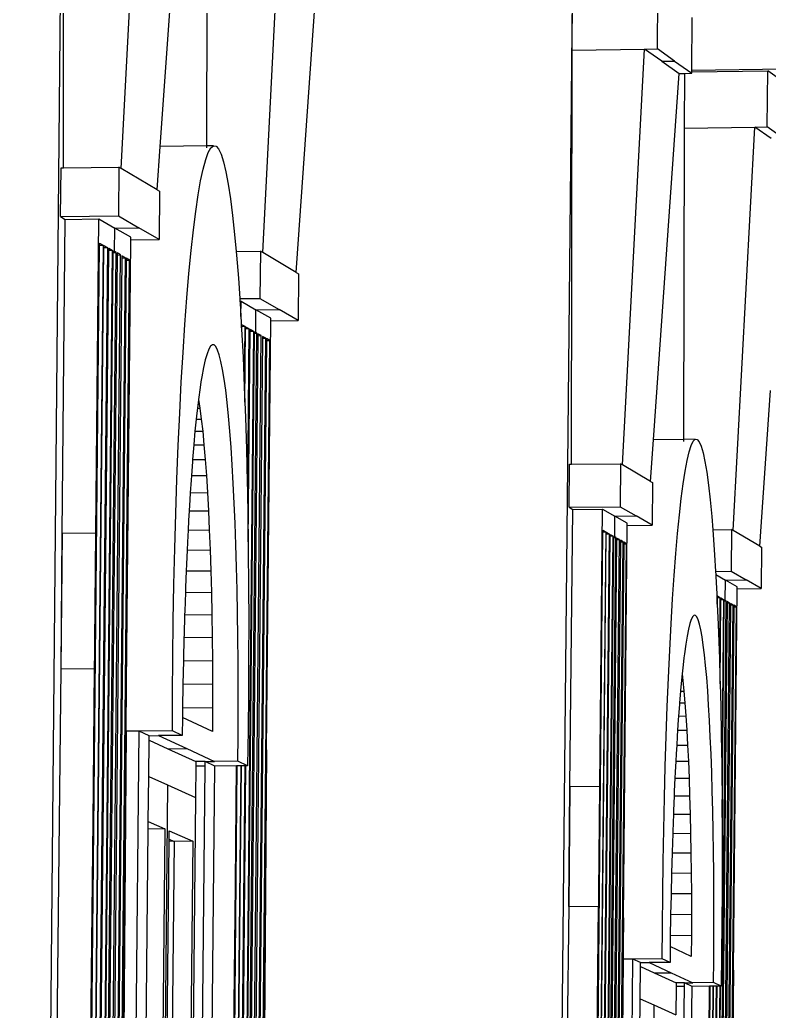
# Model space of a CAD drawing. Extents: x -106 to 80, y -44 to 65.
# Drawn here: x 71.342 to 74.613, y 14.788 to 19.117 of the extents above; entities that cross this region are included whole.
import ezdxf

# ---------------------------------------------------------------- set-up
doc = ezdxf.new("R2010")
doc.units = 0
doc.layers.get('0').update_dxf_attribs({"linetype": 'CONTINUOUS'})

msp = doc.modelspace()

# ---------------------------------------------------------------- linework, layer by layer
for p, q in [((71.3415, 0.549), (71.5346, 20.8057)), ((71.7843, 18.4673), (71.8903, 20.5247)), ((71.5324, 18.4704), (71.5329, 20.5192)), ((71.9547, 18.564), (72.0832, 20.3888)), ((72.4019, 18.1008), (72.5052, 20.0898)), ((72.1584, 18.5667), (72.1594, 20.0846)), ((72.5488, 18.014), (72.6767, 19.836)), ((73.5786, 1.3475), (73.7545, 19.2378)), ((73.7528, 18.9849), (73.7553, 19.2372)), ((74.1251, 18.99), (74.1276, 19.2425)), ((74.2753, 18.897), (74.2776, 19.1266)), ((73.7499, 17.1764), (73.7528, 18.9849)), ((73.7528, 18.9849), (74.0692, 18.9892)), ((73.9729, 17.174), (74.0692, 18.9892)), ((74.0692, 18.9892), (74.1251, 18.99)), ((74.1449, 18.9359), (74.0692, 18.9892)), ((74.2005, 18.9367), (74.1251, 18.99)), ((74.1449, 18.9359), (74.2005, 18.9367)), ((74.1449, 18.9359), (74.2198, 18.8831)), ((74.2005, 18.9367), (74.2752, 18.8839)), ((74.1082, 17.2833), (74.2198, 18.8831)), ((74.2198, 18.8831), (74.2456, 18.8834)), ((74.2432, 18.6445), (74.2456, 18.8834)), ((74.2456, 18.8834), (74.2752, 18.8839)), ((74.2752, 18.8898), (74.2753, 18.897)), ((74.2752, 18.8898), (74.6072, 18.8944)), ((74.2752, 18.8839), (74.2752, 18.8898)), ((74.2753, 18.897), (74.6881, 18.9026)), ((74.6048, 18.6493), (74.6072, 18.8944)), ((74.6783, 18.843), (74.6072, 18.8944)), ((74.2406, 17.2848), (74.2432, 18.6445)), ((74.2432, 18.6445), (74.5506, 18.6486)), ((74.4565, 16.8868), (74.5506, 18.6486)), ((74.5506, 18.6486), (74.6048, 18.6493)), ((74.6219, 18.5983), (74.5506, 18.6486)), ((74.6759, 18.5991), (74.6048, 18.6493)), ((71.9413, 18.3745), (71.9547, 18.564)), ((72.1584, 18.5667), (71.9547, 18.564)), ((72.1533, 18.5069), (72.1645, 18.5377)), ((72.187, 18.5671), (72.1584, 18.5667)), ((72.1584, 18.5575), (72.1584, 18.5667)), ((72.1645, 18.5377), (72.1758, 18.5577)), ((72.1758, 18.5577), (72.187, 18.5671)), ((72.187, 18.5671), (72.1982, 18.5657)), ((72.1982, 18.5657), (72.2093, 18.5535)), ((72.2093, 18.5535), (72.2202, 18.5307)), ((72.2202, 18.5307), (72.2309, 18.4974)), ((72.1421, 18.4657), (72.1533, 18.5069)), ((72.2309, 18.4974), (72.2413, 18.4537)), ((71.5197, 18.2576), (71.5217, 18.4703)), ((71.5217, 18.4703), (71.5324, 18.4704)), ((71.5324, 18.4704), (71.7737, 18.4736)), ((71.7737, 18.4736), (71.7717, 18.2609)), ((71.7843, 18.4673), (71.7737, 18.4736)), ((71.9413, 18.3745), (71.7843, 18.4673)), ((72.1311, 18.4141), (72.1421, 18.4657)), ((72.2413, 18.4537), (72.2514, 18.3999)), ((72.1203, 18.3523), (72.1311, 18.4141)), ((72.2514, 18.3999), (72.2612, 18.3361)), ((71.9413, 18.3745), (71.9517, 18.3684)), ((71.9517, 18.3684), (71.9497, 18.1577)), ((72.1097, 18.2807), (72.1203, 18.3523)), ((72.2612, 18.3361), (72.2706, 18.2628)), ((72.0995, 18.1995), (72.1097, 18.2807)), ((71.5197, 18.2576), (71.7717, 18.2609)), ((71.5197, 18.2576), (71.5401, 18.2459)), ((71.5271, 16.875), (71.5401, 18.2459)), ((71.5401, 18.2459), (71.687, 18.2478)), ((71.6739, 16.8767), (71.687, 18.2478)), ((71.687, 18.2478), (71.7566, 18.2077)), ((71.7717, 18.2609), (71.8611, 18.2091)), ((72.2706, 18.2628), (72.2795, 18.1803)), ((71.7556, 18.1049), (71.7566, 18.2077)), ((71.7566, 18.2077), (71.8611, 18.2091)), ((71.8256, 18.1679), (71.7566, 18.2077)), ((71.9497, 18.1577), (71.8611, 18.2091)), ((72.0895, 18.1091), (72.0995, 18.1995)), ((71.6895, 18.1335), (71.6896, 18.1425)), ((71.6896, 18.1425), (71.7051, 18.1337)), ((71.807, 16.2188), (71.8255, 18.1482)), ((71.8255, 18.1562), (71.8256, 18.1679)), ((71.8255, 18.1482), (71.8263, 18.1562)), ((71.8255, 18.1562), (71.8263, 18.1562)), ((71.8255, 18.1482), (71.8255, 18.1562)), ((71.8263, 18.1562), (71.9497, 18.1577)), ((72.2795, 18.1803), (72.2864, 18.1053)), ((71.5835, 7.0342), (71.6895, 18.1335)), ((71.7051, 18.1337), (71.599, 7.0342)), ((71.6022, 7.0346), (71.7082, 18.1228)), ((71.7238, 18.123), (71.6178, 7.0346)), ((71.6238, 7.035), (71.7297, 18.1106)), ((71.7452, 18.1108), (71.6393, 7.035)), ((71.6437, 7.0353), (71.7496, 18.1014)), ((71.6556, 7.0353), (71.7615, 18.1015)), ((71.6895, 18.1335), (71.7051, 18.1337)), ((71.7082, 18.1228), (71.7083, 18.1319)), ((71.7082, 18.1228), (71.7238, 18.123)), ((71.7083, 18.1319), (71.7238, 18.123)), ((71.7297, 18.1106), (71.7298, 18.1196)), ((71.7297, 18.1106), (71.7452, 18.1108)), ((71.7298, 18.1196), (71.7452, 18.1108)), ((71.7496, 18.1048), (71.7497, 18.1083)), ((71.7496, 18.1048), (71.7556, 18.1049)), ((71.7496, 18.1014), (71.7496, 18.1048)), ((71.7496, 18.1014), (71.7615, 18.1015)), ((71.7497, 18.1083), (71.7556, 18.1049)), ((71.7615, 18.1015), (71.7556, 18.1049)), ((71.766, 18.099), (71.7659, 18.09)), ((71.7813, 18.0902), (71.766, 18.099)), ((72.08, 18.0099), (72.0895, 18.1091)), ((72.2864, 18.1053), (72.392, 18.1066)), ((72.2864, 18.1053), (72.2879, 18.0889)), ((72.392, 18.1066), (72.39, 17.9009)), ((72.4019, 18.1008), (72.392, 18.1066)), ((72.5488, 18.014), (72.4019, 18.1008)), ((71.7659, 18.09), (71.6601, 7.0357)), ((71.6755, 7.0357), (71.7813, 18.0902)), ((71.7872, 18.0779), (71.6815, 7.0361)), ((71.6969, 7.0361), (71.8026, 18.0781)), ((71.8057, 18.0673), (71.7001, 7.0365)), ((71.7155, 7.0364), (71.8211, 18.0675)), ((71.7659, 18.09), (71.7813, 18.0902)), ((71.7873, 18.0868), (71.7872, 18.0779)), ((71.7872, 18.0779), (71.8026, 18.0781)), ((71.8026, 18.0781), (71.7873, 18.0868)), ((71.8058, 18.0763), (71.8057, 18.0673)), ((71.8057, 18.0673), (71.8211, 18.0675)), ((71.8211, 18.0675), (71.8058, 18.0763)), ((72.2879, 18.0889), (72.2958, 17.9892)), ((72.0708, 17.9024), (72.08, 18.0099)), ((72.5488, 18.014), (72.5585, 18.0082)), ((72.2958, 17.9892), (72.3019, 17.8998)), ((72.5585, 18.0082), (72.5565, 17.8045)), ((72.0622, 17.787), (72.0708, 17.9024)), ((72.3019, 17.8998), (72.39, 17.9009)), ((72.3019, 17.8998), (72.3027, 17.8887)), ((72.3027, 17.8887), (72.3074, 17.8887)), ((72.3027, 17.8887), (72.3032, 17.8814)), ((72.3032, 17.8814), (72.3067, 17.8214)), ((72.3067, 17.8214), (72.3074, 17.8887)), ((72.3074, 17.8887), (72.3725, 17.8512)), ((72.39, 17.9009), (72.4736, 17.8525)), ((72.3715, 17.7518), (72.3725, 17.8512)), ((72.3725, 17.8512), (72.4736, 17.8525)), ((72.4371, 17.814), (72.3725, 17.8512)), ((72.5565, 17.8045), (72.4736, 17.8525)), ((72.3067, 17.8214), (72.3097, 17.7714)), ((72.4189, 15.9287), (72.437, 17.803)), ((72.437, 17.803), (72.4371, 17.814)), ((72.437, 17.803), (72.5565, 17.8045)), ((72.0541, 17.6643), (72.0622, 17.787)), ((72.3618, 17.7573), (72.3008, 11.4394)), ((72.3097, 17.7785), (72.3098, 17.787)), ((72.3097, 17.7785), (72.3243, 17.7787)), ((72.3097, 17.7714), (72.3097, 17.7785)), ((72.3097, 17.7714), (72.31, 17.7662)), ((72.3098, 17.787), (72.3243, 17.7787)), ((72.31, 17.7662), (72.3161, 17.644)), ((72.3243, 17.7787), (72.3217, 17.5131)), ((72.3241, 17.4473), (72.3272, 17.7686)), ((72.3272, 17.7686), (72.3273, 17.777)), ((72.3272, 17.7686), (72.3418, 17.7687)), ((72.3273, 17.777), (72.3418, 17.7687)), ((72.3418, 17.7687), (72.3349, 17.057)), ((72.3384, 16.8374), (72.3473, 17.7571)), ((72.3473, 17.7656), (72.3618, 17.7573)), ((72.3473, 17.7571), (72.3473, 17.7656)), ((72.3473, 17.7571), (72.3618, 17.7573)), ((72.3659, 17.7517), (72.366, 17.7549)), ((72.3659, 17.7517), (72.3715, 17.7518)), ((72.3659, 17.7485), (72.3659, 17.7517)), ((72.366, 17.7549), (72.3715, 17.7518)), ((72.377, 17.7486), (72.3715, 17.7518)), ((72.305, 11.4385), (72.3659, 17.7485)), ((72.3161, 11.436), (72.377, 17.7486)), ((72.3811, 17.7379), (72.3203, 11.4351)), ((72.3347, 11.4319), (72.3956, 17.738)), ((72.401, 17.7265), (72.3403, 11.4306)), ((72.3547, 11.4274), (72.4155, 17.7267)), ((72.4184, 17.7166), (72.3576, 11.4268)), ((72.3659, 17.7485), (72.377, 17.7486)), ((72.372, 11.4236), (72.4328, 17.7168)), ((72.3812, 17.7462), (72.3811, 17.7379)), ((72.3811, 17.7379), (72.3956, 17.738)), ((72.3956, 17.738), (72.3812, 17.7462)), ((72.4011, 17.7349), (72.401, 17.7265)), ((72.401, 17.7265), (72.4155, 17.7267)), ((72.4155, 17.7267), (72.4011, 17.7349)), ((72.4328, 17.7168), (72.4184, 17.725)), ((72.4184, 17.725), (72.4184, 17.7166)), ((72.4184, 17.7166), (72.4328, 17.7168)), ((72.0465, 17.5348), (72.0541, 17.6643)), ((72.1666, 17.6793), (72.1588, 17.6592)), ((72.1743, 17.6924), (72.1666, 17.6793)), ((72.1821, 17.6986), (72.1743, 17.6924)), ((72.1899, 17.6978), (72.1821, 17.6986)), ((72.1975, 17.69), (72.1899, 17.6978)), ((72.2051, 17.6752), (72.1975, 17.69)), ((72.2125, 17.6535), (72.2051, 17.6752)), ((72.1511, 17.6322), (72.1434, 17.5985)), ((72.1588, 17.6592), (72.1511, 17.6322)), ((72.2198, 17.6251), (72.2125, 17.6535)), ((72.2269, 17.59), (72.2198, 17.6251)), ((72.3161, 17.644), (72.3217, 17.5155)), ((72.1434, 17.5985), (72.1359, 17.5582)), ((72.2337, 17.5484), (72.2269, 17.59)), ((72.0395, 17.3992), (72.0465, 17.5348)), ((72.1325, 17.5369), (72.1285, 17.5113)), ((72.1359, 17.5582), (72.1325, 17.5369)), ((72.2403, 17.5004), (72.2337, 17.5484)), ((72.1285, 17.5113), (72.1215, 17.4593)), ((72.2466, 17.4463), (72.2403, 17.5004)), ((72.3217, 17.5155), (72.3217, 17.5131)), ((72.3217, 17.5131), (72.3241, 17.4473)), ((74.5721, 16.8186), (74.6195, 17.4989)), ((72.1213, 17.4582), (72.1169, 17.4208)), ((72.1215, 17.4593), (72.1213, 17.4582)), ((72.1215, 17.4593), (72.1276, 17.421)), ((72.2527, 17.3864), (72.2466, 17.4463)), ((72.3241, 17.4473), (72.3265, 17.3811)), ((72.1169, 17.4208), (72.1143, 17.399)), ((72.1169, 17.4208), (72.1276, 17.421)), ((72.1276, 17.421), (72.1339, 17.3738)), ((72.0331, 17.2581), (72.0395, 17.3992)), ((72.1117, 17.3736), (72.1076, 17.3339)), ((72.1143, 17.399), (72.1117, 17.3736)), ((72.1117, 17.3736), (72.1339, 17.3738)), ((72.1339, 17.3738), (72.1399, 17.3207)), ((72.2584, 17.3207), (72.2527, 17.3864)), ((72.3265, 17.3811), (72.3307, 17.2416)), ((72.1063, 17.3203), (72.1011, 17.2632)), ((72.1076, 17.3339), (72.1063, 17.3203)), ((72.1063, 17.3203), (72.1399, 17.3207)), ((72.1399, 17.3207), (72.1456, 17.2617)), ((72.2637, 17.2496), (72.2584, 17.3207)), ((74.0955, 17.1016), (74.1082, 17.2833)), ((74.2406, 17.2848), (74.1082, 17.2833)), ((74.2904, 17.2854), (74.2406, 17.2848)), ((74.2406, 17.276), (74.2406, 17.2848)), ((74.2727, 17.258), (74.2816, 17.2765)), ((74.2816, 17.2765), (74.2904, 17.2854)), ((74.2904, 17.2854), (74.2992, 17.2849)), ((74.2992, 17.2849), (74.3079, 17.2748)), ((74.3079, 17.2748), (74.3164, 17.2553)), ((72.0274, 17.112), (72.0331, 17.2581)), ((72.1009, 17.2612), (72.0956, 17.1966)), ((72.1011, 17.2632), (72.1009, 17.2612)), ((72.1009, 17.2612), (72.1456, 17.2617)), ((72.1456, 17.2617), (72.151, 17.1972)), ((72.2687, 17.1734), (72.2637, 17.2496)), ((72.3307, 17.2416), (72.3341, 17.0975)), ((74.2551, 17.193), (74.2639, 17.2302)), ((74.2639, 17.2302), (74.2727, 17.258)), ((74.3164, 17.2553), (74.3247, 17.2265)), ((72.0949, 17.1873), (72.0904, 17.1268)), ((72.0956, 17.1966), (72.0949, 17.1873)), ((72.0956, 17.1966), (72.151, 17.1972)), ((72.151, 17.1972), (72.156, 17.1275)), ((74.2464, 17.1467), (74.2551, 17.193)), ((74.3247, 17.2265), (74.3329, 17.1884)), ((74.3329, 17.1884), (74.3407, 17.1414)), ((72.2733, 17.0925), (72.2687, 17.1734)), ((73.7397, 16.9886), (73.7415, 17.1763)), ((73.7415, 17.1763), (73.7499, 17.1764)), ((73.7499, 17.1764), (73.9647, 17.1789)), ((73.9647, 17.1789), (73.9628, 16.9911)), ((73.9729, 17.174), (73.9647, 17.1789)), ((74.0955, 17.1016), (73.9729, 17.174)), ((74.2378, 17.0914), (74.2464, 17.1467)), ((72.0223, 16.9618), (72.0274, 17.112)), ((72.089, 17.1063), (72.0854, 17.052)), ((72.0904, 17.1268), (72.089, 17.1063)), ((72.0904, 17.1268), (72.156, 17.1275)), ((72.156, 17.1275), (72.1606, 17.0529)), ((74.0955, 17.1016), (74.1036, 17.0968)), ((74.3407, 17.1414), (74.3483, 17.0856)), ((72.2775, 17.007), (72.2733, 17.0925)), ((72.3341, 17.0975), (72.3349, 17.057)), ((72.3349, 17.057), (72.3369, 16.9494)), ((74.1036, 17.0968), (74.1018, 16.9106)), ((74.2295, 17.0275), (74.2378, 17.0914)), ((74.3483, 17.0856), (74.3556, 17.0213)), ((72.0834, 17.0207), (72.0806, 16.9726)), ((72.0854, 17.052), (72.0834, 17.0207)), ((72.0854, 17.052), (72.1606, 17.0529)), ((72.1606, 17.0529), (72.1649, 16.9736)), ((74.2213, 16.9551), (74.2295, 17.0275)), ((74.3556, 17.0213), (74.3625, 16.9488)), ((72.0806, 16.9726), (72.0782, 16.9308)), ((72.0806, 16.9726), (72.1649, 16.9736)), ((72.1649, 16.9736), (72.1687, 16.89)), ((72.2812, 16.9174), (72.2775, 17.007)), ((73.7397, 16.9886), (73.9628, 16.9911)), ((73.7397, 16.9886), (73.7556, 16.9794)), ((73.7437, 15.7687), (73.7556, 16.9794)), ((73.7556, 16.9794), (73.8857, 16.9809)), ((73.8738, 15.77), (73.8857, 16.9809)), ((73.8857, 16.9809), (73.94, 16.9496)), ((73.9628, 16.9911), (74.0326, 16.9507)), ((72.018, 16.8081), (72.0223, 16.9618)), ((72.0782, 16.9308), (72.0761, 16.889)), ((72.3369, 16.9494), (72.3384, 16.8374)), ((73.9391, 16.8588), (73.94, 16.9496)), ((73.94, 16.9496), (74.0326, 16.9507)), ((73.994, 16.9185), (73.94, 16.9496)), ((74.1018, 16.9106), (74.0326, 16.9507)), ((74.2134, 16.8746), (74.2213, 16.9551)), ((74.3625, 16.9488), (74.3672, 16.8905)), ((72.0761, 16.889), (72.0734, 16.8369)), ((72.0761, 16.889), (72.1687, 16.89)), ((72.1687, 16.89), (72.1722, 16.8025)), ((72.2846, 16.8241), (72.2812, 16.9174)), ((73.8876, 16.8882), (73.8997, 16.8813)), ((73.8876, 16.8811), (73.8876, 16.8882)), ((73.977, 15.1957), (73.9939, 16.9094)), ((73.9939, 16.9094), (73.994, 16.9185)), ((73.9939, 16.9094), (74.1018, 16.9106)), ((74.3672, 16.8905), (74.4488, 16.8914)), ((74.3672, 16.8905), (74.369, 16.8684)), ((74.4488, 16.8914), (74.447, 16.7091)), ((74.4565, 16.8868), (74.4488, 16.8914)), ((74.5721, 16.8186), (74.4565, 16.8868)), ((71.5268, 16.8751), (71.5212, 16.2829)), ((71.5214, 16.2829), (71.5271, 16.875)), ((71.5271, 16.875), (71.6739, 16.8767)), ((71.6602, 15.4421), (71.6739, 16.8767)), ((73.791, 7.0763), (73.8876, 16.8811)), ((73.8997, 16.8813), (73.8031, 7.0763)), ((73.8056, 7.0766), (73.9022, 16.8728)), ((73.9143, 16.8729), (73.8177, 7.0766)), ((73.8224, 7.0769), (73.9189, 16.8633)), ((73.931, 16.8634), (73.8345, 7.0769)), ((73.838, 7.0771), (73.9344, 16.856)), ((73.8473, 7.0771), (73.9437, 16.8561)), ((73.9471, 16.8472), (73.8508, 7.0774)), ((73.8629, 7.0774), (73.9592, 16.8473)), ((73.8876, 16.8811), (73.8997, 16.8813)), ((73.9022, 16.8798), (73.9143, 16.8729)), ((73.9022, 16.8728), (73.9022, 16.8798)), ((73.9022, 16.8728), (73.9143, 16.8729)), ((73.9189, 16.8703), (73.931, 16.8634)), ((73.9189, 16.8633), (73.9189, 16.8703)), ((73.9189, 16.8633), (73.931, 16.8634)), ((73.9344, 16.856), (73.9345, 16.8587)), ((73.9344, 16.856), (73.9437, 16.8561)), ((73.9345, 16.8614), (73.9391, 16.8588)), ((73.9345, 16.8587), (73.9345, 16.8614)), ((73.9345, 16.8587), (73.9391, 16.8588)), ((73.9437, 16.8561), (73.9391, 16.8588)), ((73.9472, 16.8542), (73.9471, 16.8472)), ((73.9471, 16.8472), (73.9592, 16.8473)), ((73.9592, 16.8473), (73.9472, 16.8542)), ((73.9758, 16.8378), (73.9638, 16.8447)), ((73.9638, 16.8447), (73.9638, 16.8377)), ((74.2058, 16.7863), (74.2134, 16.8746)), ((74.369, 16.8684), (74.3751, 16.7806)), ((72.0144, 16.6516), (72.018, 16.8081)), ((72.0718, 16.8014), (72.069, 16.7394)), ((72.0734, 16.8369), (72.0718, 16.8014)), ((72.0718, 16.8014), (72.1722, 16.8025)), ((72.1722, 16.8025), (72.1751, 16.7115)), ((72.2875, 16.7273), (72.2846, 16.8241)), ((72.3384, 16.8374), (72.3389, 16.7981)), ((72.3389, 16.7981), (72.3402, 16.6442)), ((73.9638, 16.8377), (73.8675, 7.0777)), ((73.8796, 7.0777), (73.9758, 16.8378)), ((73.9782, 16.8294), (73.882, 7.078)), ((73.8941, 7.078), (73.9903, 16.8296)), ((73.9638, 16.8377), (73.9758, 16.8378)), ((73.9783, 16.8364), (73.9782, 16.8294)), ((73.9782, 16.8294), (73.9903, 16.8296)), ((73.9903, 16.8296), (73.9783, 16.8364)), ((74.5721, 16.8186), (74.5797, 16.814)), ((74.5797, 16.814), (74.5779, 16.6332)), ((74.1985, 16.6907), (74.2058, 16.7863)), ((74.3751, 16.7806), (74.3794, 16.7084)), ((72.0679, 16.7103), (72.065, 16.6388)), ((72.069, 16.7394), (72.0679, 16.7103)), ((72.0679, 16.7103), (72.1751, 16.7115)), ((72.1751, 16.7115), (72.1777, 16.6173)), ((72.2899, 16.6276), (72.2875, 16.7273)), ((74.1916, 16.5882), (74.1985, 16.6907)), ((74.3794, 16.7084), (74.447, 16.7091)), ((74.3794, 16.7084), (74.3802, 16.6945)), ((74.3802, 16.6945), (74.4227, 16.67)), ((74.3802, 16.6945), (74.3807, 16.6856)), ((74.3807, 16.6856), (74.3859, 16.584)), ((74.4219, 16.5818), (74.4227, 16.67)), ((74.4227, 16.67), (74.5127, 16.671)), ((74.4736, 16.6407), (74.4227, 16.67)), ((74.447, 16.7091), (74.5127, 16.671)), ((74.5779, 16.6332), (74.5127, 16.671)), ((72.0115, 16.4931), (72.0144, 16.6516)), ((72.065, 16.6388), (72.0642, 16.6161)), ((72.2918, 16.5252), (72.2899, 16.6276)), ((72.3402, 16.6442), (72.3407, 16.4884)), ((74.457, 14.9679), (74.4735, 16.6321)), ((74.4735, 16.6321), (74.4736, 16.6407)), ((74.4735, 16.6321), (74.5779, 16.6332)), ((72.0642, 16.6161), (72.0615, 16.5354)), ((72.0642, 16.6161), (72.1777, 16.6173)), ((72.1777, 16.6173), (72.1797, 16.5204)), ((74.1851, 16.4793), (74.1916, 16.5882)), ((74.3859, 16.584), (74.3867, 16.5655)), ((74.3867, 16.5655), (74.387, 16.5951)), ((74.387, 16.5951), (74.3871, 16.6017)), ((74.387, 16.5951), (74.3985, 16.5952)), ((74.3871, 16.6017), (74.3985, 16.5952)), ((74.3985, 16.5952), (74.3958, 16.3294)), ((74.3991, 16.2173), (74.4028, 16.5861)), ((74.4028, 16.5861), (74.4029, 16.5927)), ((74.4028, 16.5861), (74.4142, 16.5862)), ((74.4029, 16.5927), (74.4142, 16.5862)), ((74.4142, 16.5862), (74.4066, 15.8169)), ((74.4175, 16.5843), (74.4219, 16.5818)), ((74.4175, 16.5818), (74.4175, 16.5843)), ((74.4175, 16.5818), (74.4219, 16.5818)), ((74.4175, 16.5793), (74.4175, 16.5818)), ((74.4262, 16.5793), (74.4219, 16.5818)), ((74.3707, 10.98), (74.4262, 16.5793)), ((74.4294, 16.5709), (74.3739, 10.9793)), ((74.3853, 10.9767), (74.4408, 16.571)), ((74.3867, 16.5655), (74.3906, 16.4762)), ((74.4451, 16.562), (74.3897, 10.9758)), ((74.401, 10.9733), (74.4565, 16.5621)), ((74.4588, 16.5542), (74.4033, 10.9727)), ((74.4081, 15.6344), (74.4175, 16.5793)), ((74.4146, 10.9702), (74.4701, 16.5543)), ((74.4175, 16.5793), (74.4262, 16.5793)), ((74.4295, 16.5775), (74.4294, 16.5709)), ((74.4294, 16.5709), (74.4408, 16.571)), ((74.4408, 16.571), (74.4295, 16.5775)), ((74.4452, 16.5685), (74.4451, 16.562)), ((74.4451, 16.562), (74.4565, 16.5621)), ((74.4565, 16.5621), (74.4452, 16.5685)), ((74.4701, 16.5543), (74.4588, 16.5607)), ((74.4588, 16.5607), (74.4588, 16.5542)), ((74.4588, 16.5542), (74.4701, 16.5543)), ((72.061, 16.5191), (72.0584, 16.4297)), ((72.0615, 16.5354), (72.061, 16.5191)), ((72.061, 16.5191), (72.1797, 16.5204)), ((72.1797, 16.5204), (72.1813, 16.4211)), ((72.2933, 16.4207), (72.2918, 16.5252)), ((74.2733, 16.4989), (74.2671, 16.4807)), ((74.2794, 16.511), (74.2733, 16.4989)), ((74.2855, 16.5169), (74.2794, 16.511)), ((74.2916, 16.5166), (74.2855, 16.5169)), ((74.2976, 16.5101), (74.2916, 16.5166)), ((74.3035, 16.4975), (74.2976, 16.5101)), ((74.3093, 16.4787), (74.3035, 16.4975)), ((72.0094, 16.3332), (72.0115, 16.4931)), ((72.3407, 16.4884), (72.3405, 16.3314)), ((74.179, 16.3645), (74.1851, 16.4793)), ((74.261, 16.4564), (74.255, 16.4262)), ((74.2671, 16.4807), (74.261, 16.4564)), ((74.315, 16.454), (74.3093, 16.4787)), ((74.3205, 16.4233), (74.315, 16.454)), ((74.3906, 16.4762), (74.3948, 16.3627)), ((72.0582, 16.4198), (72.0558, 16.3221)), ((72.0584, 16.4297), (72.0582, 16.4198)), ((72.0582, 16.4198), (72.1813, 16.4211)), ((72.1813, 16.4211), (72.1824, 16.32)), ((72.2943, 16.3143), (72.2933, 16.4207)), ((74.255, 16.4262), (74.2491, 16.3901)), ((74.3258, 16.3869), (74.3205, 16.4233)), ((74.1733, 16.2442), (74.179, 16.3645)), ((74.2491, 16.3901), (74.2432, 16.3482)), ((74.3309, 16.3448), (74.3258, 16.3869)), ((72.0081, 16.1728), (72.0094, 16.3332)), ((72.0558, 16.3221), (72.0557, 16.3186)), ((72.3405, 16.3314), (72.3396, 16.1738)), ((74.2412, 16.3312), (74.2375, 16.3009)), ((74.2432, 16.3482), (74.2412, 16.3312)), ((74.3358, 16.2973), (74.3309, 16.3448)), ((74.3948, 16.3627), (74.3958, 16.3294)), ((74.3958, 16.3294), (74.3985, 16.244)), ((71.5212, 16.2829), (71.4685, 11.6262)), ((71.5212, 16.2829), (71.5214, 16.2829)), ((71.5214, 16.2829), (71.668, 16.2844)), ((71.668, 16.2844), (71.6153, 11.6269)), ((71.66, 15.4421), (71.668, 16.2844)), ((72.0557, 16.3186), (72.0537, 16.216)), ((72.0557, 16.3186), (72.1824, 16.32)), ((72.1824, 16.32), (72.183, 16.2173)), ((72.2948, 16.2066), (72.2943, 16.3143)), ((74.2375, 16.3009), (74.2333, 16.2611)), ((74.3405, 16.2446), (74.3358, 16.2973)), ((74.1682, 16.1191), (74.1733, 16.2442)), ((74.232, 16.2481), (74.2305, 16.2326)), ((74.2333, 16.2611), (74.232, 16.2481)), ((74.2333, 16.2611), (74.2367, 16.2327)), ((74.3449, 16.1867), (74.3405, 16.2446)), ((74.3985, 16.244), (74.3991, 16.2173)), ((71.7818, 13.5847), (71.8072, 16.2188)), ((71.7818, 13.5847), (71.807, 16.2188)), ((71.8056, 16.0106), (71.8072, 16.2188)), ((71.807, 16.2188), (71.8072, 16.2188)), ((72.0536, 16.2131), (72.0521, 16.1123)), ((72.0537, 16.216), (72.0536, 16.2131)), ((72.0537, 16.216), (72.183, 16.2173)), ((72.183, 16.2173), (72.1832, 16.1137)), ((72.2948, 16.0979), (72.2948, 16.2066)), ((74.2305, 16.2326), (74.2266, 16.1902)), ((74.2305, 16.2326), (74.2367, 16.2327)), ((74.2367, 16.2327), (74.2413, 16.186)), ((74.3991, 16.2173), (74.4016, 16.1207)), ((72.0075, 16.0126), (72.0081, 16.1728)), ((72.3396, 16.1738), (72.3379, 16.0165)), ((74.2262, 16.1858), (74.2219, 16.1339)), ((74.2266, 16.1902), (74.2262, 16.1858)), ((74.2262, 16.1858), (74.2413, 16.186)), ((74.2413, 16.186), (74.2457, 16.1341)), ((74.349, 16.1241), (74.3449, 16.1867)), ((72.0521, 16.1123), (72.052, 16.103)), ((72.0521, 16.1123), (72.1832, 16.1137)), ((72.1832, 16.1137), (72.1828, 16.0094)), ((74.1635, 15.9897), (74.1682, 16.1191)), ((74.2214, 16.1274), (74.2177, 16.077)), ((74.2219, 16.1339), (74.2214, 16.1274)), ((74.2219, 16.1339), (74.2457, 16.1341)), ((74.2457, 16.1341), (74.2499, 16.0773)), ((74.3528, 16.057), (74.349, 16.1241)), ((74.4016, 16.1207), (74.4041, 15.9932)), ((72.0516, 16.071), (72.0508, 15.9924)), ((72.052, 16.103), (72.0516, 16.071)), ((72.1828, 16.0094), (72.0516, 16.071)), ((72.2944, 15.9888), (72.2948, 16.0979)), ((74.2177, 16.077), (74.2164, 16.0599)), ((74.2177, 16.077), (74.2499, 16.0773)), ((74.2499, 16.0773), (74.2537, 16.0159)), ((74.2164, 16.0599), (74.2135, 16.0155)), ((74.3563, 15.9855), (74.3528, 16.057)), ((71.8056, 16.0106), (71.771, 11.5921)), ((71.8623, 16.0111), (71.8056, 16.0106)), ((71.8189, 11.4899), (71.8623, 16.0111)), ((72.0075, 16.0126), (71.8623, 16.0111)), ((71.906, 15.991), (71.8623, 16.0111)), ((71.9058, 15.9716), (71.906, 15.991)), ((71.906, 15.991), (71.9473, 15.9914)), ((72.0508, 15.9924), (71.9473, 15.9914)), ((71.9473, 15.9914), (72.0701, 15.9346)), ((72.0508, 15.9924), (72.0075, 16.0126)), ((72.2934, 15.8795), (72.2944, 15.9888)), ((72.3379, 16.0165), (72.3354, 15.86)), ((74.1594, 15.8567), (74.1635, 15.9897)), ((74.2117, 15.988), (74.2095, 15.9496)), ((74.2135, 16.0155), (74.2117, 15.988)), ((74.2135, 16.0155), (74.2537, 16.0159)), ((74.2537, 16.0159), (74.2573, 15.9501)), ((74.3595, 15.9101), (74.3563, 15.9855)), ((74.4041, 15.9932), (74.4061, 15.8623)), ((71.9042, 15.8131), (71.9058, 15.9716)), ((71.9058, 15.9716), (71.9879, 15.9337)), ((71.9879, 15.9337), (72.0701, 15.9346)), ((71.9879, 15.9337), (72.1096, 15.8777)), ((72.0701, 15.9346), (72.1913, 15.8785)), ((74.2095, 15.9496), (74.2073, 15.912)), ((74.2095, 15.9496), (74.2573, 15.9501)), ((74.2573, 15.9501), (74.2605, 15.8801)), ((72.4191, 15.9287), (72.3834, 11.4534)), ((72.3943, 13.3808), (72.4191, 15.9287)), ((72.3943, 13.3808), (72.4189, 15.9287)), ((72.4189, 15.9287), (72.4191, 15.9287)), ((74.2073, 15.912), (74.2056, 15.8795)), ((74.3623, 15.831), (74.3595, 15.9101)), ((72.1081, 11.4822), (72.1502, 15.8581)), ((72.1094, 15.8577), (72.1081, 15.7209)), ((72.1096, 15.8777), (72.1094, 15.8577)), ((72.1502, 15.8581), (72.1094, 15.8577)), ((72.1504, 15.8781), (72.1096, 15.8777)), ((72.1502, 15.8581), (72.1504, 15.8781)), ((72.1504, 15.8781), (72.1913, 15.8785)), ((72.1927, 15.8585), (72.1504, 15.8781)), ((72.1505, 11.4727), (72.1927, 15.8585)), ((72.2934, 15.8795), (72.1913, 15.8785)), ((72.2874, 15.8595), (72.1927, 15.8585)), ((72.2874, 15.8595), (72.2377, 11.486)), ((72.2487, 11.4509), (72.2912, 15.8595)), ((72.3058, 15.8597), (72.2632, 11.4477)), ((72.2663, 11.4471), (72.3088, 15.8597)), ((72.3234, 15.8599), (72.2808, 11.4438)), ((72.2811, 15.1756), (72.2876, 15.8595)), ((72.2812, 15.1756), (72.2878, 15.8595)), ((72.2864, 11.4426), (72.329, 15.8599)), ((72.2876, 15.8595), (72.2874, 15.8595)), ((72.2878, 15.8595), (72.2876, 15.8595)), ((72.2912, 15.8595), (72.2878, 15.8595)), ((72.3058, 15.8597), (72.2912, 15.8595)), ((72.3354, 15.86), (72.2934, 15.8795)), ((72.3088, 15.8597), (72.3058, 15.8597)), ((72.3234, 15.8599), (72.3088, 15.8597)), ((72.329, 15.8599), (72.3234, 15.8599)), ((72.3354, 15.86), (72.329, 15.8599)), ((74.1558, 15.7206), (74.1594, 15.8567)), ((74.2056, 15.8795), (74.2031, 15.8322)), ((74.2056, 15.8795), (74.2605, 15.8801)), ((74.2605, 15.8801), (74.2634, 15.8063)), ((74.4061, 15.8623), (74.4066, 15.8169)), ((71.9024, 15.6161), (71.9042, 15.8131)), ((71.9042, 15.8131), (71.9859, 15.7762)), ((74.2019, 15.8057), (74.1992, 15.7489)), ((74.2031, 15.8322), (74.2019, 15.8057)), ((74.2019, 15.8057), (74.2634, 15.8063)), ((74.2634, 15.8063), (74.266, 15.729)), ((74.3649, 15.7486), (74.3623, 15.831)), ((74.4066, 15.8169), (74.4075, 15.7284)), ((71.9859, 15.7762), (71.9448, 11.4905)), ((71.9859, 15.7762), (72.1081, 15.7209)), ((73.7436, 15.7688), (73.7384, 15.2457)), ((73.7386, 15.2457), (73.7437, 15.7687)), ((73.7437, 15.7687), (73.8738, 15.77)), ((73.8613, 14.5031), (73.8738, 15.77)), ((72.1081, 15.7209), (72.0674, 11.4911)), ((74.1528, 15.5821), (74.1558, 15.7206)), ((74.1984, 15.7284), (74.1956, 15.6625)), ((74.1992, 15.7489), (74.1984, 15.7284)), ((74.1984, 15.7284), (74.266, 15.729)), ((74.266, 15.729), (74.2683, 15.6486)), ((74.367, 15.6631), (74.3649, 15.7486)), ((74.4075, 15.7284), (74.4081, 15.6344)), ((74.1951, 15.6479), (74.1924, 15.5734)), ((74.1956, 15.6625), (74.1951, 15.6479)), ((74.1951, 15.6479), (74.2683, 15.6486)), ((74.2683, 15.6486), (74.2701, 15.5654)), ((74.3688, 15.5749), (74.367, 15.6631)), ((74.4081, 15.6344), (74.4083, 15.5921)), ((71.902, 15.5835), (71.9024, 15.6161)), ((71.9024, 15.6161), (71.9747, 15.5842)), ((74.4083, 15.5921), (74.4086, 15.4542)), ((71.8835, 13.6459), (71.902, 15.5835)), ((71.9747, 15.5842), (71.902, 15.5835)), ((71.9747, 15.5842), (71.9558, 13.6216)), ((71.993, 15.5294), (71.9934, 15.5759)), ((71.9934, 15.5759), (72.0965, 15.5304)), ((74.1503, 15.4418), (74.1528, 15.5821)), ((74.1921, 15.5646), (74.1895, 15.4818)), ((74.1924, 15.5734), (74.1921, 15.5646)), ((74.1921, 15.5646), (74.2701, 15.5654)), ((74.2701, 15.5654), (74.2716, 15.4797)), ((74.3702, 15.4843), (74.3688, 15.5749)), ((71.9746, 13.6153), (71.993, 15.5294)), ((72.0965, 15.5304), (71.993, 15.5294)), ((71.9931, 15.5392), (72.0148, 15.5296)), ((72.0148, 15.5296), (71.9963, 13.608)), ((72.0965, 15.5304), (72.0777, 13.5807)), ((74.1894, 15.4789), (74.187, 15.3911)), ((74.1895, 15.4818), (74.1894, 15.4789)), ((74.1894, 15.4789), (74.2716, 15.4797)), ((74.2716, 15.4797), (74.2727, 15.3919)), ((74.3712, 15.3918), (74.3702, 15.4843)), ((71.6428, 13.6306), (71.6602, 15.4421)), ((71.6428, 13.6306), (71.66, 15.4421)), ((71.66, 15.4421), (71.6602, 15.4421)), ((74.1485, 15.3005), (74.1503, 15.4418)), ((74.4086, 15.4542), (74.4082, 15.3151)), ((74.187, 15.3882), (74.185, 15.3015)), ((74.187, 15.3911), (74.2727, 15.3919)), ((74.187, 15.3911), (74.187, 15.3882)), ((74.2727, 15.3919), (74.2735, 15.3024)), ((74.3719, 15.2977), (74.3712, 15.3918)), ((74.1472, 15.1586), (74.1485, 15.3005)), ((74.1848, 15.2929), (74.1832, 15.2107)), ((74.185, 15.3015), (74.1848, 15.2929)), ((74.185, 15.3015), (74.2735, 15.3024)), ((74.2735, 15.3024), (74.2739, 15.2115)), ((74.3721, 15.2024), (74.3719, 15.2977)), ((74.4082, 15.3151), (74.4073, 15.1755)), ((73.7384, 15.2457), (73.6915, 11.1325)), ((73.7384, 15.2457), (73.7386, 15.2457)), ((73.7386, 15.2457), (73.8684, 15.2469)), ((73.8684, 15.2469), (73.8215, 11.1331)), ((73.8612, 14.5031), (73.8684, 15.2469)), ((73.9576, 13.2374), (73.9771, 15.1957)), ((73.977, 15.1957), (73.9576, 13.2374)), ((73.9756, 15.0154), (73.9771, 15.1957)), ((73.977, 15.1957), (73.9771, 15.1957)), ((74.183, 15.1964), (74.1818, 15.1189)), ((74.1832, 15.2107), (74.183, 15.1964)), ((74.1832, 15.2107), (74.2739, 15.2115)), ((74.2739, 15.2115), (74.2738, 15.1197)), ((74.372, 15.1061), (74.3721, 15.2024)), ((72.2643, 13.4237), (72.2812, 15.1756)), ((72.2643, 13.4237), (72.2811, 15.1756)), ((72.2811, 15.1756), (72.2812, 15.1756)), ((74.1466, 15.017), (74.1472, 15.1586)), ((74.4073, 15.1755), (74.4057, 15.036)), ((74.1818, 15.1189), (74.1815, 15.099)), ((74.1818, 15.1189), (74.2738, 15.1197)), ((74.2738, 15.1197), (74.2734, 15.0274)), ((74.1812, 15.0707), (74.1805, 15.0012)), ((74.1815, 15.099), (74.1812, 15.0707)), ((74.2734, 15.0274), (74.1812, 15.0707)), ((74.3715, 15.0095), (74.372, 15.1061)), ((74.4057, 15.036), (74.4036, 14.8973)), ((73.9756, 15.0154), (73.9431, 11.1059)), ((74.0178, 15.0158), (73.9756, 15.0154)), ((73.9783, 11.0172), (74.0178, 15.0158)), ((74.1466, 15.017), (74.0178, 15.0158)), ((74.052, 15), (74.0178, 15.0158)), ((74.0504, 14.8427), (74.0518, 14.9829)), ((74.0518, 14.9829), (74.052, 15)), ((74.0518, 14.9829), (74.1119, 14.9552)), ((74.052, 15), (74.0887, 15.0004)), ((74.1805, 15.0012), (74.0887, 15.0004)), ((74.0887, 15.0004), (74.1849, 14.9559)), ((74.1805, 15.0012), (74.1466, 15.017)), ((74.3706, 14.9127), (74.3715, 15.0095)), ((74.1119, 14.9552), (74.1849, 14.9559)), ((74.1119, 14.9552), (74.2073, 14.9112)), ((74.1849, 14.9559), (74.2799, 14.9119)), ((74.4572, 14.9679), (74.4237, 10.9969)), ((74.4381, 13.0664), (74.4572, 14.9679)), ((74.457, 14.9679), (74.4381, 13.0664)), ((74.457, 14.9679), (74.4572, 14.9679)), ((74.2051, 11.0167), (74.2435, 14.8959)), ((74.2072, 14.8956), (74.206, 14.7724)), ((74.2073, 14.9112), (74.2072, 14.8956)), ((74.2435, 14.8959), (74.2072, 14.8956)), ((74.2436, 14.9116), (74.2073, 14.9112)), ((74.2384, 11.0093), (74.2769, 14.8962)), ((74.2435, 14.8959), (74.2436, 14.9116)), ((74.2436, 14.9116), (74.2799, 14.9119)), ((74.2769, 14.8962), (74.2436, 14.9116)), ((74.3533, 14.8969), (74.2769, 14.8962)), ((74.3706, 14.9127), (74.2799, 14.9119)), ((74.3533, 14.8969), (74.309, 11.0226)), ((74.3176, 10.9918), (74.3564, 14.8969)), ((74.3678, 14.897), (74.3291, 10.9892)), ((74.3314, 10.9887), (74.3702, 14.897)), ((74.3816, 14.8971), (74.3428, 10.9862)), ((74.3472, 10.9852), (74.386, 14.8972)), ((74.3476, 14.2941), (74.3535, 14.8969)), ((74.3477, 14.2941), (74.3537, 14.8969)), ((74.3535, 14.8969), (74.3533, 14.8969)), ((74.3537, 14.8969), (74.3535, 14.8969)), ((74.3564, 14.8969), (74.3537, 14.8969)), ((74.3678, 14.897), (74.3564, 14.8969)), ((74.3975, 14.8973), (74.3586, 10.9827)), ((74.3619, 10.9819), (74.4008, 14.8973)), ((74.3702, 14.897), (74.3678, 14.897)), ((74.3816, 14.8971), (74.3702, 14.897)), ((74.4036, 14.8973), (74.3706, 14.9127)), ((74.386, 14.8972), (74.3816, 14.8971)), ((74.3975, 14.8973), (74.386, 14.8972)), ((74.4008, 14.8973), (74.3975, 14.8973)), ((74.4036, 14.8973), (74.4008, 14.8973)), ((74.0487, 14.6685), (74.0504, 14.8427)), ((74.0504, 14.8427), (74.1102, 14.8157)), ((74.1102, 14.8157), (74.0726, 11.0176)), ((74.1102, 14.8157), (74.206, 14.7724))]:
    msp.add_line(p, q)

doc.saveas('drawing.dxf')
